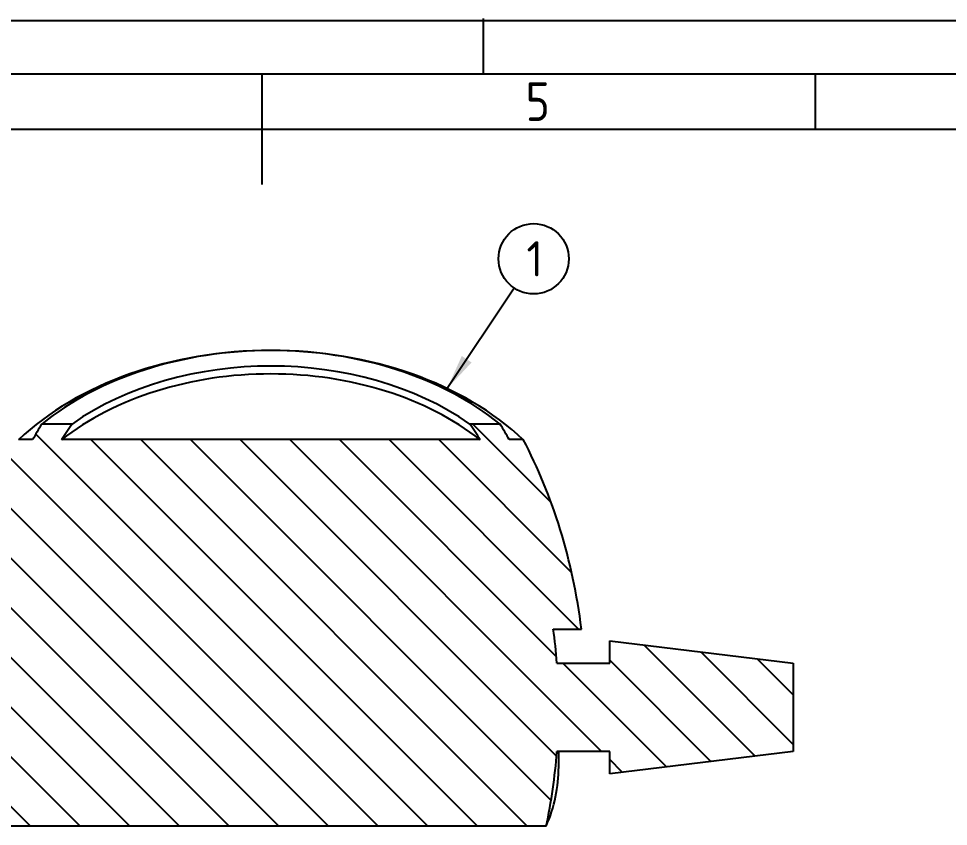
# Model space of a CAD drawing. Header units: millimetres. Extents: x 0 to 420, y 0 to 297.
# Drawn here: x 188 to 272, y 224 to 297 of the extents above; entities that cross this region are included whole.
import ezdxf
from ezdxf.enums import TextEntityAlignment as Align

# ---------------------------------------------------------------- set-up
doc = ezdxf.new("R2010")
doc.units = ezdxf.units.MM
for name, color, linetype in [('Default', 7, 'Continuous'), ('DIN-Vorlage', 7, 'Continuous'), ('HI10001131_A', 7, 'Continuous'), ('Layer1', 7, 'Continuous')]:
    doc.layers.add(name, color=color, linetype=linetype)
doc.styles.add('SEACAD_Solid_Edge_ISO', font='seiso.ttf')

# ---------------------------------------------------------------- blocks, each defined once
blk = doc.blocks.new('SEANNOT_GROUP2')
at = {"layer": 'Layer1', "linetype": 'Continuous'}
blk.add_hatch(color=7, dxfattribs=at).paths.add_polyline_path([(228.056, 266.513), (226.735, 263.577), (228.937, 265.926)])
at = {"layer": 'Layer1', "color": 7, "linetype": 'Continuous'}
blk.add_lwpolyline([(232.787, 272.657), (226.735, 263.577)], dxfattribs=at)
blk.add_circle((234.549, 275.299), 3.175, dxfattribs=at)
at = {"layer": 'Layer1', "color": 7, "linetype": 'Continuous', "style": 'SEACAD_Solid_Edge_ISO'}
blk.add_text('1', height=3.175, dxfattribs=at).set_placement((233.899, 276.886), align=Align.TOP_LEFT)
blk = doc.blocks.new('SE6')
at = {"layer": 'HI10001131_A', "linetype": 'Continuous'}
h = blk.add_hatch(dxfattribs=at)
h.set_pattern_fill('LINE', angle=135, style=0)
edge = h.paths.add_edge_path()
edge.add_line((153.167, 237.173), (151.26, 236.072))
edge.add_arc((152.01, 234.773), 1.5, 120, 135)
edge.add_arc((152.01, 234.773), 1.5, 135, 240)
edge.add_line((151.26, 233.474), (152.103, 232.987))
edge.add_line((152.103, 232.987), (153.167, 232.373))
edge.add_line((153.167, 232.373), (153.426, 232.373))
edge.add_line((153.426, 232.373), (155.51, 232.373))
edge.add_line((155.51, 232.373), (156.01, 232.373))
edge.add_line((156.01, 232.373), (165.41, 232.373))
edge.add_line((165.41, 232.373), (165.41, 230.773))
edge.add_line((165.41, 230.773), (172.263, 230.773))
edge.add_line((172.263, 230.773), (180.01, 230.773))
edge.add_line((180.01, 230.773), (180.51, 230.773))
edge.add_line((180.51, 230.773), (184.81, 230.773))
edge.add_line((184.81, 230.773), (184.965, 230.773))
edge.add_ellipse((210.81, 234.773), major_axis=(0, -36.77), ratio=0.707107, start_angle=278.79756, end_angle=293.37714)
edge.add_line((185.946, 224.025), (235.675, 224.025))
edge.add_ellipse((210.81, 234.773), major_axis=(0, -36.77), ratio=0.707107, start_angle=66.62286, end_angle=81.20244)
edge.add_line((236.656, 230.773), (236.81, 230.773))
edge.add_line((236.81, 230.773), (241.423, 230.773))
edge.add_line((241.423, 230.773), (241.423, 228.773))
edge.add_line((241.423, 228.773), (258.01, 230.773))
edge.add_line((258.01, 230.773), (258.01, 238.773))
edge.add_line((258.01, 238.773), (241.423, 240.773))
edge.add_line((241.423, 240.773), (241.423, 238.773))
edge.add_line((241.423, 238.773), (236.656, 238.773))
edge.add_ellipse((210.81, 234.773), major_axis=(0, -36.77), ratio=0.707107, start_angle=98.79756, end_angle=105.49002)
edge.add_line((236.325, 241.844), (238.868, 241.844))
edge.add_ellipse((210.81, 234.773), major_axis=(0, -40.305), ratio=0.707107, start_angle=104.14492, end_angle=136.68614)
edge.add_line((233.61, 258.956), (232.347, 258.956))
edge.add_ellipse((210.81, 234.773), major_axis=(0, -38.891), ratio=0.707107, start_angle=138.31238, end_angle=141.03332)
edge.add_line((231.514, 260.37), (228.772, 260.37))
edge.add_ellipse((210.81, 234.773), major_axis=(0, -36.062), ratio=0.707107, start_angle=141.96649, end_angle=144.94179)
edge.add_line((229.727, 258.956), (191.894, 258.956))
edge.add_ellipse((210.81, 234.773), major_axis=(0, -36.062), ratio=0.707107, start_angle=215.05821, end_angle=218.03351)
edge.add_line((192.848, 260.37), (190.107, 260.37))
edge.add_ellipse((210.81, 234.773), major_axis=(0, -38.891), ratio=0.707107, start_angle=218.96668, end_angle=221.68762)
edge.add_line((189.273, 258.956), (188.01, 258.956))
edge.add_ellipse((210.81, 234.773), major_axis=(0, -40.305), ratio=0.707107, start_angle=223.31386, end_angle=255.85508)
edge.add_line((182.752, 241.844), (185.296, 241.844))
edge.add_ellipse((210.81, 234.773), major_axis=(0, -36.77), ratio=0.707107, start_angle=254.50998, end_angle=261.20244)
edge.add_line((184.965, 238.773), (180.51, 238.773))
edge.add_line((180.51, 238.773), (180.01, 238.773))
edge.add_line((180.01, 238.773), (172.264, 238.773))
edge.add_line((172.264, 238.773), (165.41, 238.773))
edge.add_line((165.41, 238.773), (165.41, 237.173))
edge.add_line((165.41, 237.173), (156.01, 237.173))
edge.add_line((156.01, 237.173), (155.51, 237.173))
edge.add_line((155.51, 237.173), (154.51, 237.173))
edge.add_line((154.51, 237.173), (153.424, 237.173))
edge.add_line((153.424, 237.173), (153.167, 237.173))
at = {"layer": 'HI10001131_A', "color": 7, "linetype": 'Continuous'}
for p, q in [((192.848, 260.37), (190.107, 260.37)), ((231.514, 260.37), (228.772, 260.37)), ((189.273, 258.956), (188.01, 258.956)), ((229.727, 258.956), (191.894, 258.956)), ((233.61, 258.956), (232.347, 258.956)), ((236.325, 241.844), (238.868, 241.844)), ((241.423, 240.773), (258.01, 238.773)), ((241.423, 238.773), (241.423, 240.773)), ((236.656, 238.773), (241.423, 238.773)), ((258.01, 238.773), (258.01, 230.773)), ((241.423, 230.773), (236.656, 230.773)), ((236.81, 229.399), (236.81, 230.773)), ((241.423, 228.773), (241.423, 230.773)), ((258.01, 230.773), (241.423, 228.773)), ((235.675, 224.025), (185.946, 224.025))]:
    blk.add_line(p, q, dxfattribs=at)
for centre, major_axis, start_param, end_param in [((210.81, 247.572), (-25.5, 0), 3.930812, 5.493965), ((210.81, 246.864), (28.5, 0), 0.643501, 2.498092), ((210.81, 247.572), (27.5, 0), 0.718401, 2.423191), ((210.81, 246.864), (-25.5, 0), 3.876594, 5.548184), ((210.81, 234.773), (0, -38.891), 3.993988, 4.041327), ((210.81, 234.773), (0, -36.062), 3.923169, 3.977388), ((210.81, 234.773), (0, -36.062), -3.977388, -3.923169), ((210.81, 234.773), (0, -38.891), -4.041327, -3.993988), ((210.81, 234.773), (0, -40.305), 1.747148, 2.214297), ((210.81, 234.773), (0, -36.77), 1.679798, 1.76431), ((210.81, 234.773), (0, -36.77), 1.274157, 1.461795), ((210.81, 229.399), (26, 0), -0.296639, 0)]:
    blk.add_ellipse(centre, major_axis=major_axis, ratio=0.707107, start_param=start_param, end_param=end_param, dxfattribs=at)
blk = doc.blocks.new('A3_quer')
at = {"layer": 'DIN-Vorlage', "color": 7, "linetype": 'Continuous'}
for p, q in [((0, 296.82), (419.82, 296.82)), ((230, 297), (230, 292)), ((15, 292), (414.64, 292)), ((210, 292), (210, 282)), ((210, 292), (210, 287)), ((260, 292), (260, 287)), ((20, 287), (409.28, 287))]:
    blk.add_line(p, q, dxfattribs=at)
at = {"layer": 'DIN-Vorlage', "insert": (233.821, 289.5), "char_height": 3.5, "width": 1.96978, "attachment_point": 4, "style": 'SEACAD_Solid_Edge_ISO'}
blk.add_mtext('{\\fSolid Edge ISO|b0||i0||c0|p34;\\C7;\\H3.5;\\W0.9;5}', dxfattribs=at)

msp = doc.modelspace()

# ---------------------------------------------------------------- block references
at = {"layer": 'Default', "color": 7}
msp.add_blockref('A3_quer', (0, 0), dxfattribs=at)
at = {"layer": 'Layer1'}
for name in ['SEANNOT_GROUP2', 'SE6']:
    msp.add_blockref(name, (0, 0), dxfattribs=at)

doc.saveas('drawing.dxf')
